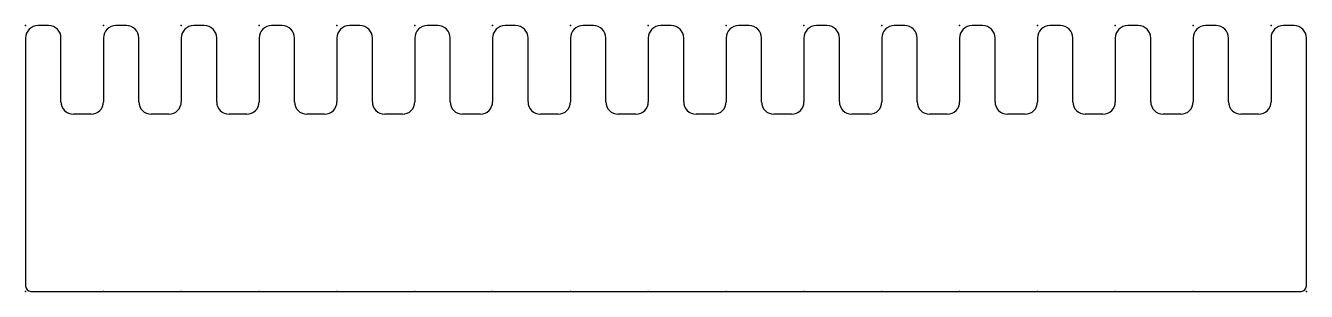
# Model space of a CAD drawing. Header units: millimetres. Extents: x 0 to 362, y 0 to 75.
import ezdxf

# ---------------------------------------------------------------- set-up
doc = ezdxf.new("R2010")
doc.units = ezdxf.units.MM
doc.layers.get('0').update_dxf_attribs({"linetype": 'CONTINUOUS'})

msp = doc.modelspace()

# ---------------------------------------------------------------- linework, layer by layer
for p, q in [((6.5, 75), (3.5, 75)), ((28.5, 75), (25.5, 75)), ((50.5, 75), (47.5, 75)), ((72.5, 75), (69.5, 75)), ((94.5, 75), (91.5, 75)), ((116.5, 75), (113.5, 75)), ((138.5, 75), (135.5, 75)), ((160.5, 75), (157.5, 75)), ((182.5, 75), (179.5, 75)), ((204.5, 75), (201.5, 75)), ((226.5, 75), (223.5, 75)), ((248.5, 75), (245.5, 75)), ((270.5, 75), (267.5, 75)), ((292.5, 75), (289.5, 75)), ((314.5, 75), (311.5, 75)), ((336.5, 75), (333.5, 75)), ((358.5, 75), (355.5, 75)), ((0, 71.5), (0, 1.5)), ((10, 53.5), (10, 71.5)), ((22, 71.5), (22, 53.5)), ((32, 53.5), (32, 71.5)), ((44, 71.5), (44, 53.5)), ((54, 53.5), (54, 71.5)), ((66, 71.5), (66, 53.5)), ((76, 53.5), (76, 71.5)), ((88, 71.5), (88, 53.5)), ((98, 53.5), (98, 71.5)), ((110, 71.5), (110, 53.5)), ((120, 53.5), (120, 71.5)), ((132, 71.5), (132, 53.5)), ((142, 53.5), (142, 71.5)), ((154, 71.5), (154, 53.5)), ((164, 53.5), (164, 71.5)), ((176, 71.5), (176, 53.5)), ((186, 53.5), (186, 71.5)), ((198, 71.5), (198, 53.5)), ((208, 53.5), (208, 71.5)), ((220, 71.5), (220, 53.5)), ((230, 53.5), (230, 71.5)), ((242, 71.5), (242, 53.5)), ((252, 53.5), (252, 71.5)), ((264, 71.5), (264, 53.5)), ((274, 53.5), (274, 71.5)), ((286, 71.5), (286, 53.5)), ((296, 53.5), (296, 71.5)), ((308, 71.5), (308, 53.5)), ((318, 53.5), (318, 71.5)), ((330, 71.5), (330, 53.5)), ((340, 53.5), (340, 71.5)), ((352, 71.5), (352, 53.5)), ((362, 1.5), (362, 71.5)), ((18.5, 50), (13.5, 50)), ((40.5, 50), (35.5, 50)), ((62.5, 50), (57.5, 50)), ((84.5, 50), (79.5, 50)), ((106.5, 50), (101.5, 50)), ((128.5, 50), (123.5, 50)), ((150.5, 50), (145.5, 50)), ((172.5, 50), (167.5, 50)), ((194.5, 50), (189.5, 50)), ((216.5, 50), (211.5, 50)), ((238.5, 50), (233.5, 50)), ((260.5, 50), (255.5, 50)), ((282.5, 50), (277.5, 50)), ((304.5, 50), (299.5, 50)), ((326.5, 50), (321.5, 50)), ((348.5, 50), (343.5, 50)), ((1.5, 0), (10, 0)), ((10, 0), (22, 0)), ((22, 0), (32, 0)), ((32, 0), (44, 0)), ((44, 0), (54, 0)), ((54, 0), (66, 0)), ((66, 0), (76, 0)), ((76, 0), (88, 0)), ((88, 0), (98, 0)), ((98, 0), (110, 0)), ((110, 0), (120, 0)), ((120, 0), (132, 0)), ((132, 0), (142, 0)), ((142, 0), (154, 0)), ((154, 0), (164, 0)), ((164, 0), (176, 0)), ((176, 0), (186, 0)), ((186, 0), (198, 0)), ((198, 0), (208, 0)), ((208, 0), (220, 0)), ((220, 0), (230, 0)), ((230, 0), (242, 0)), ((242, 0), (252, 0)), ((252, 0), (264, 0)), ((264, 0), (274, 0)), ((274, 0), (286, 0)), ((286, 0), (296, 0)), ((296, 0), (308, 0)), ((308, 0), (318, 0)), ((318, 0), (330, 0)), ((330, 0), (340, 0)), ((340, 0), (352, 0)), ((352, 0), (360.5, 0))]:
    msp.add_line(p, q)
for centre, radius, start, end in [((3.5, 71.5), 3.5, 90, 180), ((6.5, 71.5), 3.5, 0, 90), ((25.5, 71.5), 3.5, 90, 180), ((28.5, 71.5), 3.5, 0, 90), ((47.5, 71.5), 3.5, 90, 180), ((50.5, 71.5), 3.5, 0, 90), ((69.5, 71.5), 3.5, 90, 180), ((72.5, 71.5), 3.5, 0, 90), ((91.5, 71.5), 3.5, 90, 180), ((94.5, 71.5), 3.5, 0, 90), ((113.5, 71.5), 3.5, 90, 180), ((116.5, 71.5), 3.5, 0, 90), ((135.5, 71.5), 3.5, 90, 180), ((138.5, 71.5), 3.5, 0, 90), ((157.5, 71.5), 3.5, 90, 180), ((160.5, 71.5), 3.5, 0, 90), ((179.5, 71.5), 3.5, 90, 180), ((182.5, 71.5), 3.5, 0, 90), ((201.5, 71.5), 3.5, 90, 180), ((204.5, 71.5), 3.5, 0, 90), ((223.5, 71.5), 3.5, 90, 180), ((226.5, 71.5), 3.5, 0, 90), ((245.5, 71.5), 3.5, 90, 180), ((248.5, 71.5), 3.5, 0, 90), ((267.5, 71.5), 3.5, 90, 180), ((270.5, 71.5), 3.5, 0, 90), ((289.5, 71.5), 3.5, 90, 180), ((292.5, 71.5), 3.5, 0, 90), ((311.5, 71.5), 3.5, 90, 180), ((314.5, 71.5), 3.5, 0, 90), ((333.5, 71.5), 3.5, 90, 180), ((336.5, 71.5), 3.5, 0, 90), ((355.5, 71.5), 3.5, 90, 180), ((358.5, 71.5), 3.5, 0, 90), ((13.5, 53.5), 3.5, 180, 270), ((18.5, 53.5), 3.5, -90, 0), ((35.5, 53.5), 3.5, 180, 270), ((40.5, 53.5), 3.5, -90, 0), ((57.5, 53.5), 3.5, 180, 270), ((62.5, 53.5), 3.5, -90, 0), ((79.5, 53.5), 3.5, 180, 270), ((84.5, 53.5), 3.5, -90, 0), ((101.5, 53.5), 3.5, 180, 270), ((106.5, 53.5), 3.5, -90, 0), ((123.5, 53.5), 3.5, 180, 270), ((128.5, 53.5), 3.5, -90, 0), ((145.5, 53.5), 3.5, 180, 270), ((150.5, 53.5), 3.5, -90, 0), ((167.5, 53.5), 3.5, 180, 270), ((172.5, 53.5), 3.5, -90, 0), ((189.5, 53.5), 3.5, 180, 270), ((194.5, 53.5), 3.5, 270, 360), ((211.5, 53.5), 3.5, 180, 270), ((216.5, 53.5), 3.5, -90, 0), ((233.5, 53.5), 3.5, 180, 270), ((238.5, 53.5), 3.5, -90, 0), ((255.5, 53.5), 3.5, 180, 270), ((260.5, 53.5), 3.5, 270, 360), ((277.5, 53.5), 3.5, 180, 270), ((282.5, 53.5), 3.5, -90, 0), ((299.5, 53.5), 3.5, 180, 270), ((304.5, 53.5), 3.5, -90, 0), ((321.5, 53.5), 3.5, 180, 270), ((326.5, 53.5), 3.5, -90, 0), ((343.5, 53.5), 3.5, 180, 270), ((348.5, 53.5), 3.5, 270, 360), ((1.5, 1.5), 1.5, 180, 270), ((360.5, 1.5), 1.5, 270, 360)]:
    msp.add_arc(centre, radius, start, end)
for p in [(0, 75), (22, 75), (44, 75), (66, 75), (88, 75), (110, 75), (132, 75), (154, 75), (176, 75), (198, 75), (220, 75), (242, 75), (264, 75), (286, 75), (308, 75), (330, 75), (352, 75), (0, 0), (0, 0), (22, 0), (44, 0), (66, 0), (88, 0), (110, 0), (132, 0), (154, 0), (176, 0), (198, 0), (220, 0), (242, 0), (264, 0), (286, 0), (308, 0), (330, 0), (362, 0)]:
    msp.add_point(p)

doc.saveas('drawing.dxf')
